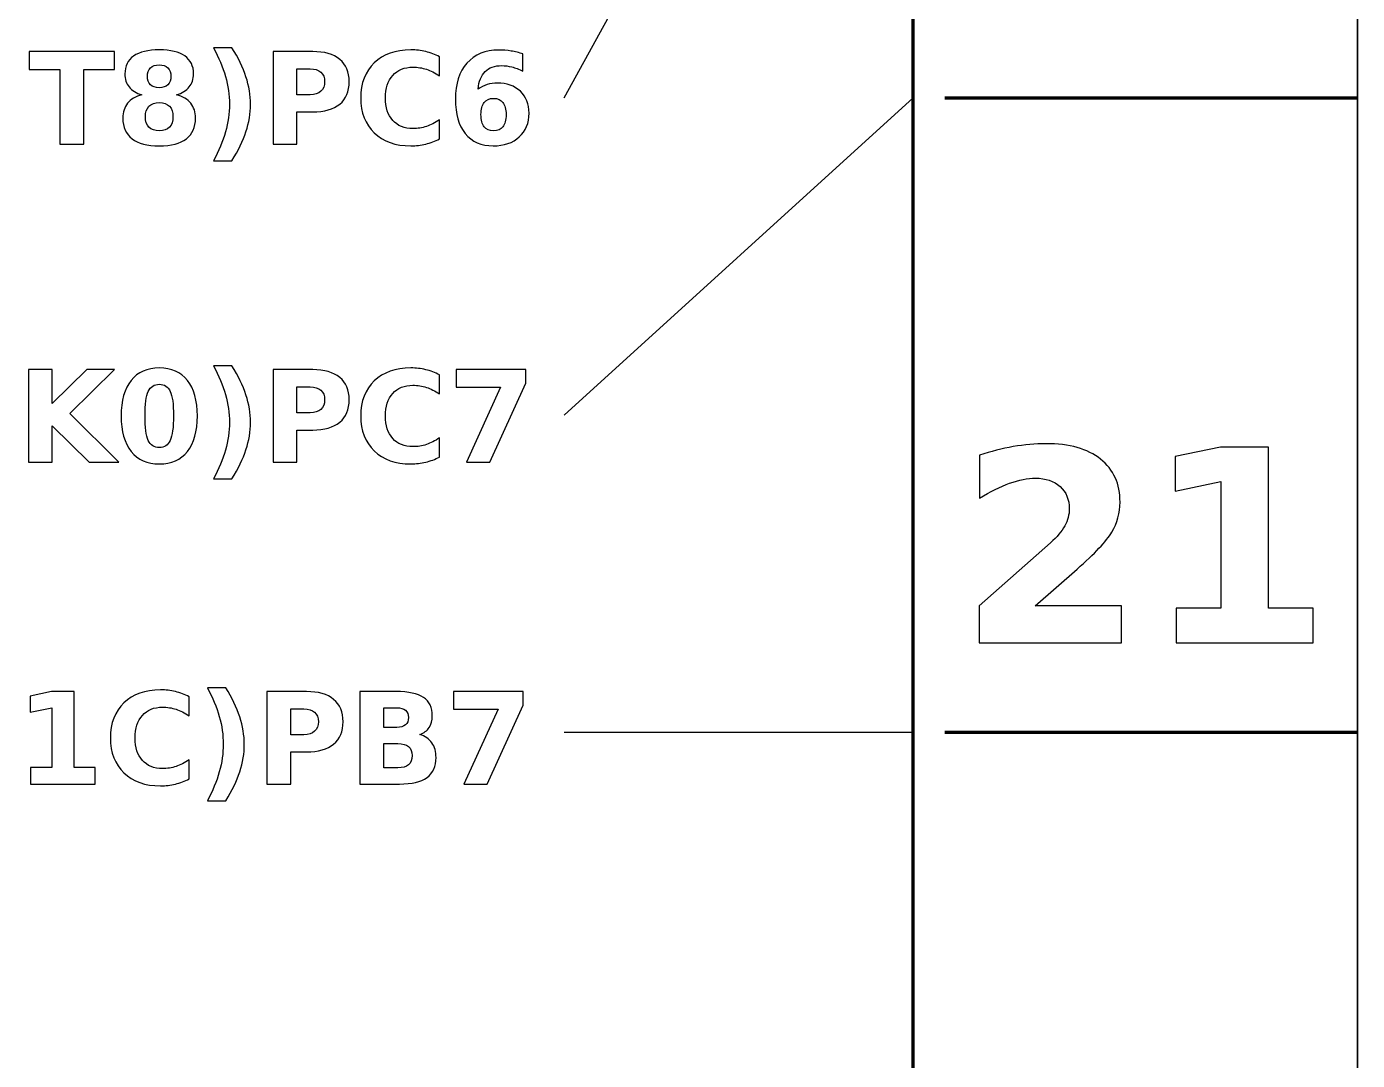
# Model space of a CAD drawing. Header units: centimetres. Extents: x -16.5 to -4.5, y -20.9 to -8.8.
# Drawn here: x -6.597 to -4.5, y -14.867 to -13.238 of the extents above; entities that cross this region are included whole.
import ezdxf

# ---------------------------------------------------------------- set-up
doc = ezdxf.new("R2010")
doc.units = ezdxf.units.CM
doc.header["$MEASUREMENT"] = 0
doc.layers.add('Layer 1', color=7, linetype='Continuous')

msp = doc.modelspace()

# ---------------------------------------------------------------- linework, layer by layer
at = {"layer": 'Layer 1', "color": 7, "lineweight": 35}
msp.add_open_spline([(-16.5, -8.85), (-16.5, -8.85), (-4.5, -8.85), (-4.5, -8.85), (-4.5, -8.85), (-4.5, -8.85), (-4.5, -20.85), (-4.5, -20.85), (-4.5, -20.85), (-4.5, -20.85), (-16.5, -20.85), (-16.5, -20.85), (-16.5, -20.85), (-16.5, -20.85), (-16.5, -8.85), (-16.5, -8.85)], degree=3, knots=[0, 0, 0, 0, 0.25, 0.25, 0.25, 0.25, 0.5, 0.5, 0.5, 0.5, 0.75, 0.75, 0.75, 0.75, 1, 1, 1, 1], dxfattribs=at)
at = {"layer": 'Layer 1', "color": 250, "lineweight": 100}
msp.add_open_spline([(-15.8, -9.55), (-15.8, -9.55), (-5.2, -9.55), (-5.2, -9.55), (-5.2, -9.55), (-5.2, -9.55), (-5.2, -20.15), (-5.2, -20.15), (-5.2, -20.15), (-5.2, -20.15), (-15.8, -20.15), (-15.8, -20.15), (-15.8, -20.15), (-15.8, -20.15), (-15.8, -9.55), (-15.8, -9.55)], degree=3, knots=[0, 0, 0, 0, 0.25, 0.25, 0.25, 0.25, 0.5, 0.5, 0.5, 0.5, 0.75, 0.75, 0.75, 0.75, 1, 1, 1, 1], dxfattribs=at)
at = {"layer": 'Layer 1', "color": 250, "lineweight": 25}
for points in [[(-5.75, -13.35), (-5.75, -13.35), (-5.19999, -12.34998), (-5.19999, -12.34998)], [(-5.75, -13.85), (-5.75, -13.85), (-5.19999, -13.34998), (-5.19999, -13.34998)], [(-5.75, -14.35), (-5.75, -14.35), (-5.19999, -14.34998), (-5.19999, -14.34998)]]:
    msp.add_open_spline(points, degree=3, dxfattribs=at)
at = {"layer": 'Layer 1', "color": 250}
for points, knots in [([(-6.30244, -13.44917), (-6.29411, -13.43367), (-6.28784, -13.41853), (-6.28367, -13.40377), (-6.28367, -13.40377), (-6.27951, -13.38897), (-6.27744, -13.3744), (-6.27744, -13.36), (-6.27744, -13.36), (-6.27744, -13.3456), (-6.27951, -13.33103), (-6.28367, -13.3163), (-6.28367, -13.3163), (-6.28784, -13.30157), (-6.29411, -13.28647), (-6.30244, -13.27103), (-6.30244, -13.27103), (-6.30244, -13.27103), (-6.27344, -13.27103), (-6.27344, -13.27103), (-6.27344, -13.27103), (-6.26354, -13.287), (-6.25621, -13.30227), (-6.25141, -13.3169), (-6.25141, -13.3169), (-6.24664, -13.3315), (-6.24424, -13.34593), (-6.24424, -13.3602), (-6.24424, -13.3602), (-6.24424, -13.37447), (-6.24661, -13.38883), (-6.25137, -13.4033), (-6.25137, -13.4033), (-6.25611, -13.4178), (-6.26347, -13.4331), (-6.27344, -13.44917), (-6.27344, -13.44917), (-6.27344, -13.44917), (-6.30244, -13.44917), (-6.30244, -13.44917)], [0, 0, 0, 0, 0.1, 0.1, 0.1, 0.1, 0.2, 0.2, 0.2, 0.2, 0.3, 0.3, 0.3, 0.3, 0.4, 0.4, 0.4, 0.4, 0.5, 0.5, 0.5, 0.5, 0.6, 0.6, 0.6, 0.6, 0.7, 0.7, 0.7, 0.7, 0.8, 0.8, 0.8, 0.8, 0.9, 0.9, 0.9, 0.9, 1, 1, 1, 1]), ([(-6.59307, -13.277), (-6.59307, -13.277), (-6.45871, -13.277), (-6.45871, -13.277), (-6.45871, -13.277), (-6.45871, -13.277), (-6.45871, -13.30543), (-6.45871, -13.30543), (-6.45871, -13.30543), (-6.45871, -13.30543), (-6.50704, -13.30543), (-6.50704, -13.30543), (-6.50704, -13.30543), (-6.50704, -13.30543), (-6.50704, -13.4228), (-6.50704, -13.4228), (-6.50704, -13.4228), (-6.50704, -13.4228), (-6.54464, -13.4228), (-6.54464, -13.4228), (-6.54464, -13.4228), (-6.54464, -13.4228), (-6.54464, -13.30543), (-6.54464, -13.30543), (-6.54464, -13.30543), (-6.54464, -13.30543), (-6.59307, -13.30543), (-6.59307, -13.30543), (-6.59307, -13.30543), (-6.59307, -13.30543), (-6.59307, -13.277), (-6.59307, -13.277)], [0, 0, 0, 0, 0.125, 0.125, 0.125, 0.125, 0.25, 0.25, 0.25, 0.25, 0.375, 0.375, 0.375, 0.375, 0.5, 0.5, 0.5, 0.5, 0.625, 0.625, 0.625, 0.625, 0.75, 0.75, 0.75, 0.75, 0.875, 0.875, 0.875, 0.875, 1, 1, 1, 1]), ([(-6.41544, -13.34517), (-6.42428, -13.3425), (-6.43094, -13.3384), (-6.43544, -13.33287), (-6.43544, -13.33287), (-6.43994, -13.32733), (-6.44218, -13.32043), (-6.44218, -13.31217), (-6.44218, -13.31217), (-6.44218, -13.29987), (-6.43758, -13.29047), (-6.42841, -13.28403), (-6.42841, -13.28403), (-6.41924, -13.2776), (-6.40574, -13.27437), (-6.38798, -13.27437), (-6.38798, -13.27437), (-6.37034, -13.27437), (-6.35691, -13.27757), (-6.34774, -13.284), (-6.34774, -13.284), (-6.33858, -13.2904), (-6.33398, -13.2998), (-6.33398, -13.31217), (-6.33398, -13.31217), (-6.33398, -13.32043), (-6.33624, -13.32733), (-6.34074, -13.33287), (-6.34074, -13.33287), (-6.34528, -13.3384), (-6.35198, -13.3425), (-6.36081, -13.34517), (-6.36081, -13.34517), (-6.35091, -13.3479), (-6.34344, -13.35233), (-6.33841, -13.3585), (-6.33841, -13.3585), (-6.33338, -13.36463), (-6.33084, -13.3724), (-6.33084, -13.3818), (-6.33084, -13.3818), (-6.33084, -13.39623), (-6.33564, -13.40717), (-6.34524, -13.41453), (-6.34524, -13.41453), (-6.35484, -13.42193), (-6.36911, -13.42563), (-6.38798, -13.42563), (-6.38798, -13.42563), (-6.40694, -13.42563), (-6.42124, -13.42193), (-6.43091, -13.41453), (-6.43091, -13.41453), (-6.44058, -13.40717), (-6.44541, -13.39623), (-6.44541, -13.3818), (-6.44541, -13.3818), (-6.44541, -13.3724), (-6.44288, -13.36463), (-6.43784, -13.3585), (-6.43784, -13.3585), (-6.43281, -13.35233), (-6.42534, -13.3479), (-6.41544, -13.34517)], [0, 0, 0, 0, 0.0625, 0.0625, 0.0625, 0.0625, 0.125, 0.125, 0.125, 0.125, 0.1875, 0.1875, 0.1875, 0.1875, 0.25, 0.25, 0.25, 0.25, 0.3125, 0.3125, 0.3125, 0.3125, 0.375, 0.375, 0.375, 0.375, 0.4375, 0.4375, 0.4375, 0.4375, 0.5, 0.5, 0.5, 0.5, 0.5625, 0.5625, 0.5625, 0.5625, 0.625, 0.625, 0.625, 0.625, 0.6875, 0.6875, 0.6875, 0.6875, 0.75, 0.75, 0.75, 0.75, 0.8125, 0.8125, 0.8125, 0.8125, 0.875, 0.875, 0.875, 0.875, 0.9375, 0.9375, 0.9375, 0.9375, 1, 1, 1, 1]), ([(-6.20867, -13.277), (-6.20867, -13.277), (-6.14627, -13.277), (-6.14627, -13.277), (-6.14627, -13.277), (-6.12771, -13.277), (-6.11347, -13.28113), (-6.10354, -13.28937), (-6.10354, -13.28937), (-6.09361, -13.2976), (-6.08864, -13.30933), (-6.08864, -13.32457), (-6.08864, -13.32457), (-6.08864, -13.33983), (-6.09361, -13.3516), (-6.10354, -13.35983), (-6.10354, -13.35983), (-6.11347, -13.36807), (-6.12771, -13.3722), (-6.14627, -13.3722), (-6.14627, -13.3722), (-6.14627, -13.3722), (-6.17107, -13.3722), (-6.17107, -13.3722), (-6.17107, -13.3722), (-6.17107, -13.3722), (-6.17107, -13.4228), (-6.17107, -13.4228), (-6.17107, -13.4228), (-6.17107, -13.4228), (-6.20867, -13.4228), (-6.20867, -13.4228), (-6.20867, -13.4228), (-6.20867, -13.4228), (-6.20867, -13.277), (-6.20867, -13.277)], [0, 0, 0, 0, 0.1111111, 0.1111111, 0.1111111, 0.1111111, 0.2222222, 0.2222222, 0.2222222, 0.2222222, 0.3333333, 0.3333333, 0.3333333, 0.3333333, 0.4444444, 0.4444444, 0.4444444, 0.4444444, 0.5555556, 0.5555556, 0.5555556, 0.5555556, 0.6666667, 0.6666667, 0.6666667, 0.6666667, 0.7777778, 0.7777778, 0.7777778, 0.7777778, 0.8888889, 0.8888889, 0.8888889, 0.8888889, 1, 1, 1, 1]), ([(-5.94647, -13.4148), (-5.95337, -13.41837), (-5.96057, -13.42107), (-5.96807, -13.4229), (-5.96807, -13.4229), (-5.97554, -13.42473), (-5.98337, -13.42563), (-5.9915, -13.42563), (-5.9915, -13.42563), (-6.01577, -13.42563), (-6.035, -13.41883), (-6.0492, -13.40527), (-6.0492, -13.40527), (-6.0634, -13.3917), (-6.0705, -13.3733), (-6.0705, -13.35003), (-6.0705, -13.35003), (-6.0705, -13.32673), (-6.0634, -13.3083), (-6.0492, -13.29473), (-6.0492, -13.29473), (-6.035, -13.28117), (-6.01577, -13.27437), (-5.9915, -13.27437), (-5.9915, -13.27437), (-5.98337, -13.27437), (-5.97554, -13.27527), (-5.96807, -13.2771), (-5.96807, -13.2771), (-5.96057, -13.27893), (-5.95337, -13.28163), (-5.94647, -13.2852), (-5.94647, -13.2852), (-5.94647, -13.2852), (-5.94647, -13.31537), (-5.94647, -13.31537), (-5.94647, -13.31537), (-5.95344, -13.3106), (-5.9603, -13.30713), (-5.96707, -13.30493), (-5.96707, -13.30493), (-5.97384, -13.3027), (-5.98097, -13.3016), (-5.98847, -13.3016), (-5.98847, -13.3016), (-6.00187, -13.3016), (-6.01244, -13.3059), (-6.0201, -13.3145), (-6.0201, -13.3145), (-6.0278, -13.3231), (-6.03164, -13.33493), (-6.03164, -13.35003), (-6.03164, -13.35003), (-6.03164, -13.3651), (-6.0278, -13.3769), (-6.0201, -13.3855), (-6.0201, -13.3855), (-6.01244, -13.3941), (-6.00187, -13.3984), (-5.98847, -13.3984), (-5.98847, -13.3984), (-5.98097, -13.3984), (-5.97384, -13.3973), (-5.96707, -13.39507), (-5.96707, -13.39507), (-5.9603, -13.39287), (-5.95344, -13.3894), (-5.94647, -13.38463), (-5.94647, -13.38463), (-5.94647, -13.38463), (-5.94647, -13.4148), (-5.94647, -13.4148)], [0, 0, 0, 0, 0.0555556, 0.0555556, 0.0555556, 0.0555556, 0.1111111, 0.1111111, 0.1111111, 0.1111111, 0.1666667, 0.1666667, 0.1666667, 0.1666667, 0.2222222, 0.2222222, 0.2222222, 0.2222222, 0.2777778, 0.2777778, 0.2777778, 0.2777778, 0.3333333, 0.3333333, 0.3333333, 0.3333333, 0.3888889, 0.3888889, 0.3888889, 0.3888889, 0.4444444, 0.4444444, 0.4444444, 0.4444444, 0.5, 0.5, 0.5, 0.5, 0.5555556, 0.5555556, 0.5555556, 0.5555556, 0.6111111, 0.6111111, 0.6111111, 0.6111111, 0.6666667, 0.6666667, 0.6666667, 0.6666667, 0.7222222, 0.7222222, 0.7222222, 0.7222222, 0.7777778, 0.7777778, 0.7777778, 0.7777778, 0.8333333, 0.8333333, 0.8333333, 0.8333333, 0.8888889, 0.8888889, 0.8888889, 0.8888889, 0.9444444, 0.9444444, 0.9444444, 0.9444444, 1, 1, 1, 1]), ([(-5.81487, -13.2808), (-5.81487, -13.2808), (-5.81487, -13.30777), (-5.81487, -13.30777), (-5.81487, -13.30777), (-5.82107, -13.30483), (-5.82687, -13.30267), (-5.83233, -13.30127), (-5.83233, -13.30127), (-5.8378, -13.29987), (-5.84317, -13.29917), (-5.84837, -13.29917), (-5.84837, -13.29917), (-5.85957, -13.29917), (-5.86827, -13.30227), (-5.87453, -13.3085), (-5.87453, -13.3085), (-5.88077, -13.3147), (-5.88443, -13.32393), (-5.88547, -13.33617), (-5.88547, -13.33617), (-5.88117, -13.333), (-5.8765, -13.3306), (-5.8715, -13.329), (-5.8715, -13.329), (-5.8665, -13.3274), (-5.86103, -13.3266), (-5.8551, -13.3266), (-5.8551, -13.3266), (-5.8402, -13.3266), (-5.82817, -13.33097), (-5.81903, -13.3397), (-5.81903, -13.3397), (-5.80987, -13.3484), (-5.8053, -13.35983), (-5.8053, -13.37397), (-5.8053, -13.37397), (-5.8053, -13.3896), (-5.8104, -13.4021), (-5.82063, -13.41153), (-5.82063, -13.41153), (-5.83083, -13.42093), (-5.84457, -13.42563), (-5.86173, -13.42563), (-5.86173, -13.42563), (-5.88067, -13.42563), (-5.89533, -13.41923), (-5.90573, -13.40643), (-5.90573, -13.40643), (-5.9161, -13.39367), (-5.9213, -13.3755), (-5.9213, -13.352), (-5.9213, -13.352), (-5.9213, -13.32793), (-5.91523, -13.309), (-5.9031, -13.29523), (-5.9031, -13.29523), (-5.89093, -13.28147), (-5.8743, -13.27457), (-5.85313, -13.27457), (-5.85313, -13.27457), (-5.84643, -13.27457), (-5.83993, -13.2751), (-5.8336, -13.27613), (-5.8336, -13.27613), (-5.8273, -13.27717), (-5.82107, -13.27873), (-5.81487, -13.2808)], [0, 0, 0, 0, 0.0588235, 0.0588235, 0.0588235, 0.0588235, 0.1176471, 0.1176471, 0.1176471, 0.1176471, 0.1764706, 0.1764706, 0.1764706, 0.1764706, 0.2352941, 0.2352941, 0.2352941, 0.2352941, 0.2941176, 0.2941176, 0.2941176, 0.2941176, 0.3529412, 0.3529412, 0.3529412, 0.3529412, 0.4117647, 0.4117647, 0.4117647, 0.4117647, 0.4705882, 0.4705882, 0.4705882, 0.4705882, 0.5294118, 0.5294118, 0.5294118, 0.5294118, 0.5882353, 0.5882353, 0.5882353, 0.5882353, 0.6470588, 0.6470588, 0.6470588, 0.6470588, 0.7058824, 0.7058824, 0.7058824, 0.7058824, 0.7647059, 0.7647059, 0.7647059, 0.7647059, 0.8235294, 0.8235294, 0.8235294, 0.8235294, 0.8823529, 0.8823529, 0.8823529, 0.8823529, 0.9411765, 0.9411765, 0.9411765, 0.9411765, 1, 1, 1, 1]), ([(-6.40664, -13.31597), (-6.40664, -13.32177), (-6.40504, -13.32623), (-6.40181, -13.32933), (-6.40181, -13.32933), (-6.39858, -13.33247), (-6.39398, -13.33403), (-6.38798, -13.33403), (-6.38798, -13.33403), (-6.38211, -13.33403), (-6.37758, -13.33247), (-6.37441, -13.32933), (-6.37441, -13.32933), (-6.37121, -13.32623), (-6.36961, -13.32177), (-6.36961, -13.31597), (-6.36961, -13.31597), (-6.36961, -13.31017), (-6.37121, -13.30573), (-6.37441, -13.30263), (-6.37441, -13.30263), (-6.37758, -13.29953), (-6.38211, -13.298), (-6.38798, -13.298), (-6.38798, -13.298), (-6.39398, -13.298), (-6.39858, -13.29957), (-6.40181, -13.3027), (-6.40181, -13.3027), (-6.40504, -13.3058), (-6.40664, -13.31023), (-6.40664, -13.31597)], [0, 0, 0, 0, 0.125, 0.125, 0.125, 0.125, 0.25, 0.25, 0.25, 0.25, 0.375, 0.375, 0.375, 0.375, 0.5, 0.5, 0.5, 0.5, 0.625, 0.625, 0.625, 0.625, 0.75, 0.75, 0.75, 0.75, 0.875, 0.875, 0.875, 0.875, 1, 1, 1, 1]), ([(-6.17107, -13.30423), (-6.17107, -13.30423), (-6.17107, -13.34497), (-6.17107, -13.34497), (-6.17107, -13.34497), (-6.17107, -13.34497), (-6.15027, -13.34497), (-6.15027, -13.34497), (-6.15027, -13.34497), (-6.14297, -13.34497), (-6.13734, -13.3432), (-6.13337, -13.33963), (-6.13337, -13.33963), (-6.12941, -13.3361), (-6.12741, -13.33107), (-6.12741, -13.32457), (-6.12741, -13.32457), (-6.12741, -13.31803), (-6.12941, -13.31303), (-6.13337, -13.3095), (-6.13337, -13.3095), (-6.13734, -13.306), (-6.14297, -13.30423), (-6.15027, -13.30423), (-6.15027, -13.30423), (-6.15027, -13.30423), (-6.17107, -13.30423), (-6.17107, -13.30423)], [0, 0, 0, 0, 0.1428571, 0.1428571, 0.1428571, 0.1428571, 0.2857143, 0.2857143, 0.2857143, 0.2857143, 0.4285714, 0.4285714, 0.4285714, 0.4285714, 0.5714286, 0.5714286, 0.5714286, 0.5714286, 0.7142857, 0.7142857, 0.7142857, 0.7142857, 0.8571429, 0.8571429, 0.8571429, 0.8571429, 1, 1, 1, 1]), ([(-6.38798, -13.35757), (-6.39501, -13.35757), (-6.40044, -13.3595), (-6.40421, -13.36333), (-6.40421, -13.36333), (-6.40798, -13.36717), (-6.40988, -13.37267), (-6.40988, -13.37983), (-6.40988, -13.37983), (-6.40988, -13.387), (-6.40798, -13.39247), (-6.40421, -13.3963), (-6.40421, -13.3963), (-6.40044, -13.4001), (-6.39501, -13.402), (-6.38798, -13.402), (-6.38798, -13.402), (-6.38101, -13.402), (-6.37568, -13.4001), (-6.37194, -13.3963), (-6.37194, -13.3963), (-6.36824, -13.39247), (-6.36638, -13.387), (-6.36638, -13.37983), (-6.36638, -13.37983), (-6.36638, -13.3726), (-6.36824, -13.3671), (-6.37194, -13.36327), (-6.37194, -13.36327), (-6.37568, -13.35947), (-6.38101, -13.35757), (-6.38798, -13.35757)], [0, 0, 0, 0, 0.125, 0.125, 0.125, 0.125, 0.25, 0.25, 0.25, 0.25, 0.375, 0.375, 0.375, 0.375, 0.5, 0.5, 0.5, 0.5, 0.625, 0.625, 0.625, 0.625, 0.75, 0.75, 0.75, 0.75, 0.875, 0.875, 0.875, 0.875, 1, 1, 1, 1]), ([(-5.86133, -13.35083), (-5.86793, -13.35083), (-5.87287, -13.35297), (-5.87613, -13.35723), (-5.87613, -13.35723), (-5.87943, -13.3615), (-5.88107, -13.3679), (-5.88107, -13.3764), (-5.88107, -13.3764), (-5.88107, -13.38493), (-5.87943, -13.39133), (-5.87613, -13.3956), (-5.87613, -13.3956), (-5.87287, -13.39987), (-5.86793, -13.402), (-5.86133, -13.402), (-5.86133, -13.402), (-5.8547, -13.402), (-5.84973, -13.39987), (-5.84647, -13.3956), (-5.84647, -13.3956), (-5.84317, -13.39133), (-5.84153, -13.38493), (-5.84153, -13.3764), (-5.84153, -13.3764), (-5.84153, -13.3679), (-5.84317, -13.3615), (-5.84647, -13.35723), (-5.84647, -13.35723), (-5.84973, -13.35297), (-5.8547, -13.35083), (-5.86133, -13.35083)], [0, 0, 0, 0, 0.125, 0.125, 0.125, 0.125, 0.25, 0.25, 0.25, 0.25, 0.375, 0.375, 0.375, 0.375, 0.5, 0.5, 0.5, 0.5, 0.625, 0.625, 0.625, 0.625, 0.75, 0.75, 0.75, 0.75, 0.875, 0.875, 0.875, 0.875, 1, 1, 1, 1]), ([(-6.32801, -13.85145), (-6.32801, -13.87562), (-6.33321, -13.89425), (-6.34364, -13.90739), (-6.34364, -13.90739), (-6.35404, -13.92049), (-6.36884, -13.92705), (-6.38798, -13.92705), (-6.38798, -13.92705), (-6.40718, -13.92705), (-6.42201, -13.92049), (-6.43241, -13.90739), (-6.43241, -13.90739), (-6.44284, -13.89425), (-6.44804, -13.87562), (-6.44804, -13.85145), (-6.44804, -13.85145), (-6.44804, -13.82725), (-6.44284, -13.80859), (-6.43241, -13.79545), (-6.43241, -13.79545), (-6.42201, -13.78235), (-6.40718, -13.77579), (-6.38798, -13.77579), (-6.38798, -13.77579), (-6.36884, -13.77579), (-6.35404, -13.78235), (-6.34364, -13.79545), (-6.34364, -13.79545), (-6.33321, -13.80859), (-6.32801, -13.82725), (-6.32801, -13.85145)], [0, 0, 0, 0, 0.125, 0.125, 0.125, 0.125, 0.25, 0.25, 0.25, 0.25, 0.375, 0.375, 0.375, 0.375, 0.5, 0.5, 0.5, 0.5, 0.625, 0.625, 0.625, 0.625, 0.75, 0.75, 0.75, 0.75, 0.875, 0.875, 0.875, 0.875, 1, 1, 1, 1]), ([(-6.30244, -13.95059), (-6.29411, -13.93509), (-6.28784, -13.91995), (-6.28367, -13.90519), (-6.28367, -13.90519), (-6.27951, -13.89039), (-6.27744, -13.87582), (-6.27744, -13.86142), (-6.27744, -13.86142), (-6.27744, -13.84702), (-6.27951, -13.83245), (-6.28367, -13.81772), (-6.28367, -13.81772), (-6.28784, -13.80299), (-6.29411, -13.78789), (-6.30244, -13.77245), (-6.30244, -13.77245), (-6.30244, -13.77245), (-6.27344, -13.77245), (-6.27344, -13.77245), (-6.27344, -13.77245), (-6.26354, -13.78842), (-6.25621, -13.80369), (-6.25141, -13.81832), (-6.25141, -13.81832), (-6.24664, -13.83292), (-6.24424, -13.84735), (-6.24424, -13.86162), (-6.24424, -13.86162), (-6.24424, -13.87589), (-6.24661, -13.89025), (-6.25137, -13.90472), (-6.25137, -13.90472), (-6.25611, -13.91922), (-6.26347, -13.93452), (-6.27344, -13.95059), (-6.27344, -13.95059), (-6.27344, -13.95059), (-6.30244, -13.95059), (-6.30244, -13.95059)], [0, 0, 0, 0, 0.1, 0.1, 0.1, 0.1, 0.2, 0.2, 0.2, 0.2, 0.3, 0.3, 0.3, 0.3, 0.4, 0.4, 0.4, 0.4, 0.5, 0.5, 0.5, 0.5, 0.6, 0.6, 0.6, 0.6, 0.7, 0.7, 0.7, 0.7, 0.8, 0.8, 0.8, 0.8, 0.9, 0.9, 0.9, 0.9, 1, 1, 1, 1]), ([(-5.94647, -13.91622), (-5.95337, -13.91979), (-5.96057, -13.92249), (-5.96807, -13.92432), (-5.96807, -13.92432), (-5.97554, -13.92615), (-5.98337, -13.92705), (-5.9915, -13.92705), (-5.9915, -13.92705), (-6.01577, -13.92705), (-6.035, -13.92025), (-6.0492, -13.90669), (-6.0492, -13.90669), (-6.0634, -13.89312), (-6.0705, -13.87472), (-6.0705, -13.85145), (-6.0705, -13.85145), (-6.0705, -13.82815), (-6.0634, -13.80972), (-6.0492, -13.79615), (-6.0492, -13.79615), (-6.035, -13.78259), (-6.01577, -13.77579), (-5.9915, -13.77579), (-5.9915, -13.77579), (-5.98337, -13.77579), (-5.97554, -13.77669), (-5.96807, -13.77852), (-5.96807, -13.77852), (-5.96057, -13.78035), (-5.95337, -13.78305), (-5.94647, -13.78662), (-5.94647, -13.78662), (-5.94647, -13.78662), (-5.94647, -13.81679), (-5.94647, -13.81679), (-5.94647, -13.81679), (-5.95344, -13.81202), (-5.9603, -13.80855), (-5.96707, -13.80635), (-5.96707, -13.80635), (-5.97384, -13.80412), (-5.98097, -13.80302), (-5.98847, -13.80302), (-5.98847, -13.80302), (-6.00187, -13.80302), (-6.01244, -13.80732), (-6.0201, -13.81592), (-6.0201, -13.81592), (-6.0278, -13.82452), (-6.03164, -13.83635), (-6.03164, -13.85145), (-6.03164, -13.85145), (-6.03164, -13.86652), (-6.0278, -13.87832), (-6.0201, -13.88692), (-6.0201, -13.88692), (-6.01244, -13.89552), (-6.00187, -13.89982), (-5.98847, -13.89982), (-5.98847, -13.89982), (-5.98097, -13.89982), (-5.97384, -13.89872), (-5.96707, -13.89649), (-5.96707, -13.89649), (-5.9603, -13.89429), (-5.95344, -13.89082), (-5.94647, -13.88605), (-5.94647, -13.88605), (-5.94647, -13.88605), (-5.94647, -13.91622), (-5.94647, -13.91622)], [0, 0, 0, 0, 0.0555556, 0.0555556, 0.0555556, 0.0555556, 0.1111111, 0.1111111, 0.1111111, 0.1111111, 0.1666667, 0.1666667, 0.1666667, 0.1666667, 0.2222222, 0.2222222, 0.2222222, 0.2222222, 0.2777778, 0.2777778, 0.2777778, 0.2777778, 0.3333333, 0.3333333, 0.3333333, 0.3333333, 0.3888889, 0.3888889, 0.3888889, 0.3888889, 0.4444444, 0.4444444, 0.4444444, 0.4444444, 0.5, 0.5, 0.5, 0.5, 0.5555556, 0.5555556, 0.5555556, 0.5555556, 0.6111111, 0.6111111, 0.6111111, 0.6111111, 0.6666667, 0.6666667, 0.6666667, 0.6666667, 0.7222222, 0.7222222, 0.7222222, 0.7222222, 0.7777778, 0.7777778, 0.7777778, 0.7777778, 0.8333333, 0.8333333, 0.8333333, 0.8333333, 0.8888889, 0.8888889, 0.8888889, 0.8888889, 0.9444444, 0.9444444, 0.9444444, 0.9444444, 1, 1, 1, 1]), ([(-6.59421, -13.77842), (-6.59421, -13.77842), (-6.55661, -13.77842), (-6.55661, -13.77842), (-6.55661, -13.77842), (-6.55661, -13.77842), (-6.55661, -13.83165), (-6.55661, -13.83165), (-6.55661, -13.83165), (-6.55661, -13.83165), (-6.50241, -13.77842), (-6.50241, -13.77842), (-6.50241, -13.77842), (-6.50241, -13.77842), (-6.45878, -13.77842), (-6.45878, -13.77842), (-6.45878, -13.77842), (-6.45878, -13.77842), (-6.52898, -13.84745), (-6.52898, -13.84745), (-6.52898, -13.84745), (-6.52898, -13.84745), (-6.45155, -13.92422), (-6.45155, -13.92422), (-6.45155, -13.92422), (-6.45155, -13.92422), (-6.49861, -13.92422), (-6.49861, -13.92422), (-6.49861, -13.92422), (-6.49861, -13.92422), (-6.55661, -13.86679), (-6.55661, -13.86679), (-6.55661, -13.86679), (-6.55661, -13.86679), (-6.55661, -13.92422), (-6.55661, -13.92422), (-6.55661, -13.92422), (-6.55661, -13.92422), (-6.59421, -13.92422), (-6.59421, -13.92422), (-6.59421, -13.92422), (-6.59421, -13.92422), (-6.59421, -13.77842), (-6.59421, -13.77842)], [0, 0, 0, 0, 0.0909091, 0.0909091, 0.0909091, 0.0909091, 0.1818182, 0.1818182, 0.1818182, 0.1818182, 0.2727273, 0.2727273, 0.2727273, 0.2727273, 0.3636364, 0.3636364, 0.3636364, 0.3636364, 0.4545455, 0.4545455, 0.4545455, 0.4545455, 0.5454545, 0.5454545, 0.5454545, 0.5454545, 0.6363636, 0.6363636, 0.6363636, 0.6363636, 0.7272727, 0.7272727, 0.7272727, 0.7272727, 0.8181818, 0.8181818, 0.8181818, 0.8181818, 0.9090909, 0.9090909, 0.9090909, 0.9090909, 1, 1, 1, 1]), ([(-6.20867, -13.77842), (-6.20867, -13.77842), (-6.14627, -13.77842), (-6.14627, -13.77842), (-6.14627, -13.77842), (-6.12771, -13.77842), (-6.11347, -13.78255), (-6.10354, -13.79079), (-6.10354, -13.79079), (-6.09361, -13.79902), (-6.08864, -13.81075), (-6.08864, -13.82599), (-6.08864, -13.82599), (-6.08864, -13.84125), (-6.09361, -13.85302), (-6.10354, -13.86125), (-6.10354, -13.86125), (-6.11347, -13.86949), (-6.12771, -13.87362), (-6.14627, -13.87362), (-6.14627, -13.87362), (-6.14627, -13.87362), (-6.17107, -13.87362), (-6.17107, -13.87362), (-6.17107, -13.87362), (-6.17107, -13.87362), (-6.17107, -13.92422), (-6.17107, -13.92422), (-6.17107, -13.92422), (-6.17107, -13.92422), (-6.20867, -13.92422), (-6.20867, -13.92422), (-6.20867, -13.92422), (-6.20867, -13.92422), (-6.20867, -13.77842), (-6.20867, -13.77842)], [0, 0, 0, 0, 0.1111111, 0.1111111, 0.1111111, 0.1111111, 0.2222222, 0.2222222, 0.2222222, 0.2222222, 0.3333333, 0.3333333, 0.3333333, 0.3333333, 0.4444444, 0.4444444, 0.4444444, 0.4444444, 0.5555556, 0.5555556, 0.5555556, 0.5555556, 0.6666667, 0.6666667, 0.6666667, 0.6666667, 0.7777778, 0.7777778, 0.7777778, 0.7777778, 0.8888889, 0.8888889, 0.8888889, 0.8888889, 1, 1, 1, 1]), ([(-5.92033, -13.77842), (-5.92033, -13.77842), (-5.81047, -13.77842), (-5.81047, -13.77842), (-5.81047, -13.77842), (-5.81047, -13.77842), (-5.81047, -13.79962), (-5.81047, -13.79962), (-5.81047, -13.79962), (-5.81047, -13.79962), (-5.8673, -13.92422), (-5.8673, -13.92422), (-5.8673, -13.92422), (-5.8673, -13.92422), (-5.90393, -13.92422), (-5.90393, -13.92422), (-5.90393, -13.92422), (-5.90393, -13.92422), (-5.8501, -13.80605), (-5.8501, -13.80605), (-5.8501, -13.80605), (-5.8501, -13.80605), (-5.92033, -13.80605), (-5.92033, -13.80605), (-5.92033, -13.80605), (-5.92033, -13.80605), (-5.92033, -13.77842), (-5.92033, -13.77842)], [0, 0, 0, 0, 0.1428571, 0.1428571, 0.1428571, 0.1428571, 0.2857143, 0.2857143, 0.2857143, 0.2857143, 0.4285714, 0.4285714, 0.4285714, 0.4285714, 0.5714286, 0.5714286, 0.5714286, 0.5714286, 0.7142857, 0.7142857, 0.7142857, 0.7142857, 0.8571429, 0.8571429, 0.8571429, 0.8571429, 1, 1, 1, 1]), ([(-6.36561, -13.85119), (-6.36561, -13.83295), (-6.36731, -13.82012), (-6.37074, -13.81265), (-6.37074, -13.81265), (-6.37414, -13.80522), (-6.37991, -13.80149), (-6.38798, -13.80149), (-6.38798, -13.80149), (-6.39604, -13.80149), (-6.40181, -13.80522), (-6.40528, -13.81265), (-6.40528, -13.81265), (-6.40871, -13.82012), (-6.41044, -13.83295), (-6.41044, -13.85119), (-6.41044, -13.85119), (-6.41044, -13.86959), (-6.40871, -13.88259), (-6.40528, -13.89012), (-6.40528, -13.89012), (-6.40181, -13.89769), (-6.39604, -13.90145), (-6.38798, -13.90145), (-6.38798, -13.90145), (-6.37998, -13.90145), (-6.37424, -13.89769), (-6.37078, -13.89012), (-6.37078, -13.89012), (-6.36734, -13.88259), (-6.36561, -13.86959), (-6.36561, -13.85119)], [0, 0, 0, 0, 0.125, 0.125, 0.125, 0.125, 0.25, 0.25, 0.25, 0.25, 0.375, 0.375, 0.375, 0.375, 0.5, 0.5, 0.5, 0.5, 0.625, 0.625, 0.625, 0.625, 0.75, 0.75, 0.75, 0.75, 0.875, 0.875, 0.875, 0.875, 1, 1, 1, 1]), ([(-6.17107, -13.80565), (-6.17107, -13.80565), (-6.17107, -13.84639), (-6.17107, -13.84639), (-6.17107, -13.84639), (-6.17107, -13.84639), (-6.15027, -13.84639), (-6.15027, -13.84639), (-6.15027, -13.84639), (-6.14297, -13.84639), (-6.13734, -13.84462), (-6.13337, -13.84105), (-6.13337, -13.84105), (-6.12941, -13.83752), (-6.12741, -13.83249), (-6.12741, -13.82599), (-6.12741, -13.82599), (-6.12741, -13.81945), (-6.12941, -13.81445), (-6.13337, -13.81092), (-6.13337, -13.81092), (-6.13734, -13.80742), (-6.14297, -13.80565), (-6.15027, -13.80565), (-6.15027, -13.80565), (-6.15027, -13.80565), (-6.17107, -13.80565), (-6.17107, -13.80565)], [0, 0, 0, 0, 0.1428571, 0.1428571, 0.1428571, 0.1428571, 0.2857143, 0.2857143, 0.2857143, 0.2857143, 0.4285714, 0.4285714, 0.4285714, 0.4285714, 0.5714286, 0.5714286, 0.5714286, 0.5714286, 0.7142857, 0.7142857, 0.7142857, 0.7142857, 0.8571429, 0.8571429, 0.8571429, 0.8571429, 1, 1, 1, 1]), ([(-5.00773, -14.15085), (-5.00773, -14.15085), (-4.87191, -14.15085), (-4.87191, -14.15085), (-4.87191, -14.15085), (-4.87191, -14.15085), (-4.87191, -14.20934), (-4.87191, -14.20934), (-4.87191, -14.20934), (-4.87191, -14.20934), (-5.09621, -14.20934), (-5.09621, -14.20934), (-5.09621, -14.20934), (-5.09621, -14.20934), (-5.09621, -14.15085), (-5.09621, -14.15085), (-5.09621, -14.15085), (-5.09621, -14.15085), (-4.98353, -14.05144), (-4.98353, -14.05144), (-4.98353, -14.05144), (-4.97344, -14.04234), (-4.96603, -14.03345), (-4.96123, -14.02477), (-4.96123, -14.02477), (-4.95637, -14.01609), (-4.95397, -14.00706), (-4.95397, -13.99767), (-4.95397, -13.99767), (-4.95397, -13.98321), (-4.95884, -13.97157), (-4.96857, -13.96275), (-4.96857, -13.96275), (-4.97824, -13.95393), (-4.99115, -13.94956), (-5.00731, -13.94956), (-5.00731, -13.94956), (-5.01972, -13.94956), (-5.03327, -13.95224), (-5.04802, -13.95753), (-5.04802, -13.95753), (-5.06276, -13.96282), (-5.07857, -13.97072), (-5.09536, -13.98117), (-5.09536, -13.98117), (-5.09536, -13.98117), (-5.09536, -13.91336), (-5.09536, -13.91336), (-5.09536, -13.91336), (-5.07744, -13.90744), (-5.05973, -13.90292), (-5.04223, -13.89982), (-5.04223, -13.89982), (-5.02473, -13.89671), (-5.00759, -13.89516), (-4.99073, -13.89516), (-4.99073, -13.89516), (-4.95383, -13.89516), (-4.92511, -13.90327), (-4.90465, -13.91957), (-4.90465, -13.91957), (-4.88419, -13.9358), (-4.87396, -13.95845), (-4.87396, -13.98759), (-4.87396, -13.98759), (-4.87396, -14.00438), (-4.87833, -14.02004), (-4.88701, -14.03458), (-4.88701, -14.03458), (-4.89569, -14.04911), (-4.91396, -14.06858), (-4.94176, -14.09299), (-4.94176, -14.09299), (-4.94176, -14.09299), (-5.00773, -14.15085), (-5.00773, -14.15085)], [0, 0, 0, 0, 0.0526316, 0.0526316, 0.0526316, 0.0526316, 0.1052632, 0.1052632, 0.1052632, 0.1052632, 0.1578947, 0.1578947, 0.1578947, 0.1578947, 0.2105263, 0.2105263, 0.2105263, 0.2105263, 0.2631579, 0.2631579, 0.2631579, 0.2631579, 0.3157895, 0.3157895, 0.3157895, 0.3157895, 0.3684211, 0.3684211, 0.3684211, 0.3684211, 0.4210526, 0.4210526, 0.4210526, 0.4210526, 0.4736842, 0.4736842, 0.4736842, 0.4736842, 0.5263158, 0.5263158, 0.5263158, 0.5263158, 0.5789474, 0.5789474, 0.5789474, 0.5789474, 0.6315789, 0.6315789, 0.6315789, 0.6315789, 0.6842105, 0.6842105, 0.6842105, 0.6842105, 0.7368421, 0.7368421, 0.7368421, 0.7368421, 0.7894737, 0.7894737, 0.7894737, 0.7894737, 0.8421053, 0.8421053, 0.8421053, 0.8421053, 0.8947368, 0.8947368, 0.8947368, 0.8947368, 0.9473684, 0.9473684, 0.9473684, 0.9473684, 1, 1, 1, 1]), ([(-4.78555, -14.15438), (-4.78555, -14.15438), (-4.71528, -14.15438), (-4.71528, -14.15438), (-4.71528, -14.15438), (-4.71528, -14.15438), (-4.71528, -13.95492), (-4.71528, -13.95492), (-4.71528, -13.95492), (-4.71528, -13.95492), (-4.78738, -13.96981), (-4.78738, -13.96981), (-4.78738, -13.96981), (-4.78738, -13.96981), (-4.78738, -13.91562), (-4.78738, -13.91562), (-4.78738, -13.91562), (-4.78738, -13.91562), (-4.7157, -13.90073), (-4.7157, -13.90073), (-4.7157, -13.90073), (-4.7157, -13.90073), (-4.64007, -13.90073), (-4.64007, -13.90073), (-4.64007, -13.90073), (-4.64007, -13.90073), (-4.64007, -14.15438), (-4.64007, -14.15438), (-4.64007, -14.15438), (-4.64007, -14.15438), (-4.56979, -14.15438), (-4.56979, -14.15438), (-4.56979, -14.15438), (-4.56979, -14.15438), (-4.56979, -14.20934), (-4.56979, -14.20934), (-4.56979, -14.20934), (-4.56979, -14.20934), (-4.78555, -14.20934), (-4.78555, -14.20934), (-4.78555, -14.20934), (-4.78555, -14.20934), (-4.78555, -14.15438), (-4.78555, -14.15438)], [0, 0, 0, 0, 0.0909091, 0.0909091, 0.0909091, 0.0909091, 0.1818182, 0.1818182, 0.1818182, 0.1818182, 0.2727273, 0.2727273, 0.2727273, 0.2727273, 0.3636364, 0.3636364, 0.3636364, 0.3636364, 0.4545455, 0.4545455, 0.4545455, 0.4545455, 0.5454545, 0.5454545, 0.5454545, 0.5454545, 0.6363636, 0.6363636, 0.6363636, 0.6363636, 0.7272727, 0.7272727, 0.7272727, 0.7272727, 0.8181818, 0.8181818, 0.8181818, 0.8181818, 0.9090909, 0.9090909, 0.9090909, 0.9090909, 1, 1, 1, 1]), ([(-6.31221, -14.45811), (-6.30388, -14.44261), (-6.29761, -14.42747), (-6.29344, -14.41271), (-6.29344, -14.41271), (-6.28928, -14.39791), (-6.28721, -14.38334), (-6.28721, -14.36894), (-6.28721, -14.36894), (-6.28721, -14.35454), (-6.28928, -14.33997), (-6.29344, -14.32524), (-6.29344, -14.32524), (-6.29761, -14.31051), (-6.30388, -14.29541), (-6.31221, -14.27997), (-6.31221, -14.27997), (-6.31221, -14.27997), (-6.28321, -14.27997), (-6.28321, -14.27997), (-6.28321, -14.27997), (-6.27331, -14.29594), (-6.26598, -14.31121), (-6.26118, -14.32584), (-6.26118, -14.32584), (-6.25641, -14.34044), (-6.25401, -14.35487), (-6.25401, -14.36914), (-6.25401, -14.36914), (-6.25401, -14.38341), (-6.25638, -14.39777), (-6.26114, -14.41224), (-6.26114, -14.41224), (-6.26588, -14.42674), (-6.27324, -14.44204), (-6.28321, -14.45811), (-6.28321, -14.45811), (-6.28321, -14.45811), (-6.31221, -14.45811), (-6.31221, -14.45811)], [0, 0, 0, 0, 0.1, 0.1, 0.1, 0.1, 0.2, 0.2, 0.2, 0.2, 0.3, 0.3, 0.3, 0.3, 0.4, 0.4, 0.4, 0.4, 0.5, 0.5, 0.5, 0.5, 0.6, 0.6, 0.6, 0.6, 0.7, 0.7, 0.7, 0.7, 0.8, 0.8, 0.8, 0.8, 0.9, 0.9, 0.9, 0.9, 1, 1, 1, 1]), ([(-6.59072, -14.40577), (-6.59072, -14.40577), (-6.55752, -14.40577), (-6.55752, -14.40577), (-6.55752, -14.40577), (-6.55752, -14.40577), (-6.55752, -14.31154), (-6.55752, -14.31154), (-6.55752, -14.31154), (-6.55752, -14.31154), (-6.59158, -14.31857), (-6.59158, -14.31857), (-6.59158, -14.31857), (-6.59158, -14.31857), (-6.59158, -14.29297), (-6.59158, -14.29297), (-6.59158, -14.29297), (-6.59158, -14.29297), (-6.55772, -14.28594), (-6.55772, -14.28594), (-6.55772, -14.28594), (-6.55772, -14.28594), (-6.52198, -14.28594), (-6.52198, -14.28594), (-6.52198, -14.28594), (-6.52198, -14.28594), (-6.52198, -14.40577), (-6.52198, -14.40577), (-6.52198, -14.40577), (-6.52198, -14.40577), (-6.48878, -14.40577), (-6.48878, -14.40577), (-6.48878, -14.40577), (-6.48878, -14.40577), (-6.48878, -14.43174), (-6.48878, -14.43174), (-6.48878, -14.43174), (-6.48878, -14.43174), (-6.59072, -14.43174), (-6.59072, -14.43174), (-6.59072, -14.43174), (-6.59072, -14.43174), (-6.59072, -14.40577), (-6.59072, -14.40577)], [0, 0, 0, 0, 0.0909091, 0.0909091, 0.0909091, 0.0909091, 0.1818182, 0.1818182, 0.1818182, 0.1818182, 0.2727273, 0.2727273, 0.2727273, 0.2727273, 0.3636364, 0.3636364, 0.3636364, 0.3636364, 0.4545455, 0.4545455, 0.4545455, 0.4545455, 0.5454545, 0.5454545, 0.5454545, 0.5454545, 0.6363636, 0.6363636, 0.6363636, 0.6363636, 0.7272727, 0.7272727, 0.7272727, 0.7272727, 0.8181818, 0.8181818, 0.8181818, 0.8181818, 0.9090909, 0.9090909, 0.9090909, 0.9090909, 1, 1, 1, 1]), ([(-6.34098, -14.42374), (-6.34788, -14.42731), (-6.35508, -14.43001), (-6.36258, -14.43184), (-6.36258, -14.43184), (-6.37005, -14.43367), (-6.37788, -14.43457), (-6.38601, -14.43457), (-6.38601, -14.43457), (-6.41028, -14.43457), (-6.42951, -14.42777), (-6.44371, -14.41421), (-6.44371, -14.41421), (-6.45791, -14.40064), (-6.46501, -14.38224), (-6.46501, -14.35897), (-6.46501, -14.35897), (-6.46501, -14.33567), (-6.45791, -14.31724), (-6.44371, -14.30367), (-6.44371, -14.30367), (-6.42951, -14.29011), (-6.41028, -14.28331), (-6.38601, -14.28331), (-6.38601, -14.28331), (-6.37788, -14.28331), (-6.37005, -14.28421), (-6.36258, -14.28604), (-6.36258, -14.28604), (-6.35508, -14.28787), (-6.34788, -14.29057), (-6.34098, -14.29414), (-6.34098, -14.29414), (-6.34098, -14.29414), (-6.34098, -14.32431), (-6.34098, -14.32431), (-6.34098, -14.32431), (-6.34795, -14.31954), (-6.35481, -14.31607), (-6.36158, -14.31387), (-6.36158, -14.31387), (-6.36835, -14.31164), (-6.37548, -14.31054), (-6.38298, -14.31054), (-6.38298, -14.31054), (-6.39638, -14.31054), (-6.40695, -14.31484), (-6.41461, -14.32344), (-6.41461, -14.32344), (-6.42231, -14.33204), (-6.42615, -14.34387), (-6.42615, -14.35897), (-6.42615, -14.35897), (-6.42615, -14.37404), (-6.42231, -14.38584), (-6.41461, -14.39444), (-6.41461, -14.39444), (-6.40695, -14.40304), (-6.39638, -14.40734), (-6.38298, -14.40734), (-6.38298, -14.40734), (-6.37548, -14.40734), (-6.36835, -14.40624), (-6.36158, -14.40401), (-6.36158, -14.40401), (-6.35481, -14.40181), (-6.34795, -14.39834), (-6.34098, -14.39357), (-6.34098, -14.39357), (-6.34098, -14.39357), (-6.34098, -14.42374), (-6.34098, -14.42374)], [0, 0, 0, 0, 0.0555556, 0.0555556, 0.0555556, 0.0555556, 0.1111111, 0.1111111, 0.1111111, 0.1111111, 0.1666667, 0.1666667, 0.1666667, 0.1666667, 0.2222222, 0.2222222, 0.2222222, 0.2222222, 0.2777778, 0.2777778, 0.2777778, 0.2777778, 0.3333333, 0.3333333, 0.3333333, 0.3333333, 0.3888889, 0.3888889, 0.3888889, 0.3888889, 0.4444444, 0.4444444, 0.4444444, 0.4444444, 0.5, 0.5, 0.5, 0.5, 0.5555556, 0.5555556, 0.5555556, 0.5555556, 0.6111111, 0.6111111, 0.6111111, 0.6111111, 0.6666667, 0.6666667, 0.6666667, 0.6666667, 0.7222222, 0.7222222, 0.7222222, 0.7222222, 0.7777778, 0.7777778, 0.7777778, 0.7777778, 0.8333333, 0.8333333, 0.8333333, 0.8333333, 0.8888889, 0.8888889, 0.8888889, 0.8888889, 0.9444444, 0.9444444, 0.9444444, 0.9444444, 1, 1, 1, 1]), ([(-6.21844, -14.28594), (-6.21844, -14.28594), (-6.15604, -14.28594), (-6.15604, -14.28594), (-6.15604, -14.28594), (-6.13748, -14.28594), (-6.12324, -14.29007), (-6.11331, -14.29831), (-6.11331, -14.29831), (-6.10338, -14.30654), (-6.09841, -14.31827), (-6.09841, -14.33351), (-6.09841, -14.33351), (-6.09841, -14.34877), (-6.10338, -14.36054), (-6.11331, -14.36877), (-6.11331, -14.36877), (-6.12324, -14.37701), (-6.13748, -14.38114), (-6.15604, -14.38114), (-6.15604, -14.38114), (-6.15604, -14.38114), (-6.18084, -14.38114), (-6.18084, -14.38114), (-6.18084, -14.38114), (-6.18084, -14.38114), (-6.18084, -14.43174), (-6.18084, -14.43174), (-6.18084, -14.43174), (-6.18084, -14.43174), (-6.21844, -14.43174), (-6.21844, -14.43174), (-6.21844, -14.43174), (-6.21844, -14.43174), (-6.21844, -14.28594), (-6.21844, -14.28594)], [0, 0, 0, 0, 0.1111111, 0.1111111, 0.1111111, 0.1111111, 0.2222222, 0.2222222, 0.2222222, 0.2222222, 0.3333333, 0.3333333, 0.3333333, 0.3333333, 0.4444444, 0.4444444, 0.4444444, 0.4444444, 0.5555556, 0.5555556, 0.5555556, 0.5555556, 0.6666667, 0.6666667, 0.6666667, 0.6666667, 0.7777778, 0.7777778, 0.7777778, 0.7777778, 0.8888889, 0.8888889, 0.8888889, 0.8888889, 1, 1, 1, 1]), ([(-5.97724, -14.35371), (-5.96917, -14.35604), (-5.96291, -14.36037), (-5.95847, -14.36671), (-5.95847, -14.36671), (-5.95404, -14.37301), (-5.95184, -14.38077), (-5.95184, -14.38994), (-5.95184, -14.38994), (-5.95184, -14.40401), (-5.95661, -14.41447), (-5.96611, -14.42137), (-5.96611, -14.42137), (-5.97561, -14.42827), (-5.99007, -14.43174), (-6.00947, -14.43174), (-6.00947, -14.43174), (-6.00947, -14.43174), (-6.07187, -14.43174), (-6.07187, -14.43174), (-6.07187, -14.43174), (-6.07187, -14.43174), (-6.07187, -14.28594), (-6.07187, -14.28594), (-6.07187, -14.28594), (-6.07187, -14.28594), (-6.01544, -14.28594), (-6.01544, -14.28594), (-6.01544, -14.28594), (-5.99517, -14.28594), (-5.98051, -14.28901), (-5.97144, -14.29511), (-5.97144, -14.29511), (-5.96234, -14.30124), (-5.95781, -14.31104), (-5.95781, -14.32451), (-5.95781, -14.32451), (-5.95781, -14.33161), (-5.95947, -14.33764), (-5.96277, -14.34264), (-5.96277, -14.34264), (-5.96611, -14.34761), (-5.97091, -14.35131), (-5.97724, -14.35371)], [0, 0, 0, 0, 0.0909091, 0.0909091, 0.0909091, 0.0909091, 0.1818182, 0.1818182, 0.1818182, 0.1818182, 0.2727273, 0.2727273, 0.2727273, 0.2727273, 0.3636364, 0.3636364, 0.3636364, 0.3636364, 0.4545455, 0.4545455, 0.4545455, 0.4545455, 0.5454545, 0.5454545, 0.5454545, 0.5454545, 0.6363636, 0.6363636, 0.6363636, 0.6363636, 0.7272727, 0.7272727, 0.7272727, 0.7272727, 0.8181818, 0.8181818, 0.8181818, 0.8181818, 0.9090909, 0.9090909, 0.9090909, 0.9090909, 1, 1, 1, 1]), ([(-5.92444, -14.28594), (-5.92444, -14.28594), (-5.81458, -14.28594), (-5.81458, -14.28594), (-5.81458, -14.28594), (-5.81458, -14.28594), (-5.81458, -14.30714), (-5.81458, -14.30714), (-5.81458, -14.30714), (-5.81458, -14.30714), (-5.87141, -14.43174), (-5.87141, -14.43174), (-5.87141, -14.43174), (-5.87141, -14.43174), (-5.90804, -14.43174), (-5.90804, -14.43174), (-5.90804, -14.43174), (-5.90804, -14.43174), (-5.85421, -14.31357), (-5.85421, -14.31357), (-5.85421, -14.31357), (-5.85421, -14.31357), (-5.92444, -14.31357), (-5.92444, -14.31357), (-5.92444, -14.31357), (-5.92444, -14.31357), (-5.92444, -14.28594), (-5.92444, -14.28594)], [0, 0, 0, 0, 0.1428571, 0.1428571, 0.1428571, 0.1428571, 0.2857143, 0.2857143, 0.2857143, 0.2857143, 0.4285714, 0.4285714, 0.4285714, 0.4285714, 0.5714286, 0.5714286, 0.5714286, 0.5714286, 0.7142857, 0.7142857, 0.7142857, 0.7142857, 0.8571429, 0.8571429, 0.8571429, 0.8571429, 1, 1, 1, 1]), ([(-6.18084, -14.31317), (-6.18084, -14.31317), (-6.18084, -14.35391), (-6.18084, -14.35391), (-6.18084, -14.35391), (-6.18084, -14.35391), (-6.16004, -14.35391), (-6.16004, -14.35391), (-6.16004, -14.35391), (-6.15274, -14.35391), (-6.14711, -14.35214), (-6.14314, -14.34857), (-6.14314, -14.34857), (-6.13918, -14.34504), (-6.13718, -14.34001), (-6.13718, -14.33351), (-6.13718, -14.33351), (-6.13718, -14.32697), (-6.13918, -14.32197), (-6.14314, -14.31844), (-6.14314, -14.31844), (-6.14711, -14.31494), (-6.15274, -14.31317), (-6.16004, -14.31317), (-6.16004, -14.31317), (-6.16004, -14.31317), (-6.18084, -14.31317), (-6.18084, -14.31317)], [0, 0, 0, 0, 0.1428571, 0.1428571, 0.1428571, 0.1428571, 0.2857143, 0.2857143, 0.2857143, 0.2857143, 0.4285714, 0.4285714, 0.4285714, 0.4285714, 0.5714286, 0.5714286, 0.5714286, 0.5714286, 0.7142857, 0.7142857, 0.7142857, 0.7142857, 0.8571429, 0.8571429, 0.8571429, 0.8571429, 1, 1, 1, 1]), ([(-6.01347, -14.34237), (-6.00754, -14.34237), (-6.00304, -14.34107), (-6.00001, -14.33847), (-6.00001, -14.33847), (-5.99694, -14.33587), (-5.99541, -14.33204), (-5.99541, -14.32694), (-5.99541, -14.32694), (-5.99541, -14.32194), (-5.99694, -14.31814), (-6.00001, -14.31551), (-6.00001, -14.31551), (-6.00304, -14.31287), (-6.00754, -14.31154), (-6.01347, -14.31154), (-6.01347, -14.31154), (-6.01347, -14.31154), (-6.03427, -14.31154), (-6.03427, -14.31154), (-6.03427, -14.31154), (-6.03427, -14.31154), (-6.03427, -14.34237), (-6.03427, -14.34237), (-6.03427, -14.34237), (-6.03427, -14.34237), (-6.01347, -14.34237), (-6.01347, -14.34237)], [0, 0, 0, 0, 0.1428571, 0.1428571, 0.1428571, 0.1428571, 0.2857143, 0.2857143, 0.2857143, 0.2857143, 0.4285714, 0.4285714, 0.4285714, 0.4285714, 0.5714286, 0.5714286, 0.5714286, 0.5714286, 0.7142857, 0.7142857, 0.7142857, 0.7142857, 0.8571429, 0.8571429, 0.8571429, 0.8571429, 1, 1, 1, 1]), ([(-6.01221, -14.40614), (-6.00464, -14.40614), (-5.99897, -14.40454), (-5.99514, -14.40137), (-5.99514, -14.40137), (-5.99134, -14.39817), (-5.98944, -14.39334), (-5.98944, -14.38691), (-5.98944, -14.38691), (-5.98944, -14.38061), (-5.99134, -14.37587), (-5.99511, -14.37271), (-5.99511, -14.37271), (-5.99887, -14.36954), (-6.00457, -14.36797), (-6.01221, -14.36797), (-6.01221, -14.36797), (-6.01221, -14.36797), (-6.03427, -14.36797), (-6.03427, -14.36797), (-6.03427, -14.36797), (-6.03427, -14.36797), (-6.03427, -14.40614), (-6.03427, -14.40614), (-6.03427, -14.40614), (-6.03427, -14.40614), (-6.01221, -14.40614), (-6.01221, -14.40614)], [0, 0, 0, 0, 0.1428571, 0.1428571, 0.1428571, 0.1428571, 0.2857143, 0.2857143, 0.2857143, 0.2857143, 0.4285714, 0.4285714, 0.4285714, 0.4285714, 0.5714286, 0.5714286, 0.5714286, 0.5714286, 0.7142857, 0.7142857, 0.7142857, 0.7142857, 0.8571429, 0.8571429, 0.8571429, 0.8571429, 1, 1, 1, 1])]:
    msp.add_open_spline(points, degree=3, knots=knots, dxfattribs=at)
at = {"layer": 'Layer 1', "color": 250, "lineweight": 106}
for points in [[(-5.15, -13.35), (-5.15, -13.35), (-4.70001, -13.34998), (-4.70001, -13.34998)], [(-5.15, -13.35), (-5.15, -13.35), (-4.50001, -13.34998), (-4.50001, -13.34998)], [(-5.15, -14.35), (-5.15, -14.35), (-4.70001, -14.34998), (-4.70001, -14.34998)], [(-5.15, -14.35), (-5.15, -14.35), (-4.50001, -14.34998), (-4.50001, -14.34998)]]:
    msp.add_open_spline(points, degree=3, dxfattribs=at)

doc.saveas('drawing.dxf')
